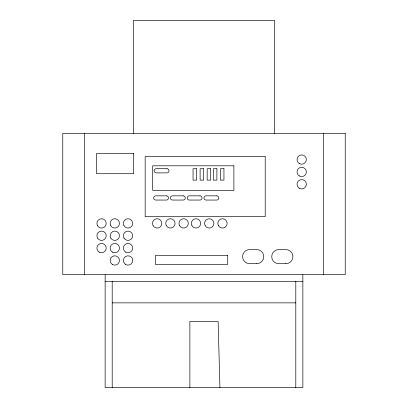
<?xml version="1.0" encoding="UTF-8"?>
<svg xmlns="http://www.w3.org/2000/svg" width="408" height="408" viewBox="0 0 408 408"><rect width="100%" height="100%" fill="white"/><g stroke="black" fill="none" stroke-linecap="round" stroke-linejoin="round"><path stroke-width="0.61" d="M105.136 281.678L302.864 281.678M112.2 302.864L295.8 302.864M219.932 387.6L218.122 321.397L189.878 321.397L189.878 387.6M323.304 133.385L323.304 274.615M302.864 274.615L302.864 387.6L105.136 387.6L105.136 274.615M295.8 281.219L295.8 387.6M274.615 133.385L274.615 20.4L133.385 20.4L133.385 133.385M112.2 281.204L112.2 387.6M84.696 133.385L84.696 274.615M256.265 263.69L249.665 263.706A7.064 7.064 0 0 1 242.602 256.647A7.064 7.064 0 0 1 249.665 249.584L257.188 249.599A7.064 7.064 0 0 1 263.772 257.106A7.064 7.064 0 0 1 256.265 263.69M285.396 263.69L278.791 263.706A7.064 7.064 0 0 1 271.733 256.647A7.064 7.064 0 0 1 278.791 249.584L286.314 249.599A7.064 7.064 0 0 1 292.903 257.106A7.064 7.064 0 0 1 285.396 263.69M345.229 133.385L62.771 133.385L62.771 274.615L345.229 274.615L345.229 133.385M133.656 153.403L96.584 153.403L96.584 173.706L133.656 173.706L133.656 153.403M265.21 156.641L145.166 156.641L145.166 216.663L265.21 216.663L265.21 156.641M233.881 165.806L152.674 165.806L152.674 190.352L233.881 190.352L233.881 165.806M166.964 168.677L156.182 168.672A2.117 2.106 0 0 0 154.137 170.85A2.117 2.106 0 0 0 156.33 172.88L166.775 172.88A2.117 2.106 0 0 0 168.983 170.87A2.117 2.106 0 0 0 166.964 168.677M196.585 168.723L193.05 168.723L193.05 180.122L196.585 180.122L196.585 168.723M203.643 168.723L200.114 168.723L200.114 180.122L203.643 180.122L203.643 168.723M210.707 168.723L207.177 168.723L207.177 180.122L210.707 180.122L210.707 168.723M216.888 168.723L213.353 168.723L213.353 180.122L216.888 180.122L216.888 168.723M223.946 168.723L220.417 168.723L220.417 180.122L223.946 180.122L223.946 168.723M166.474 195.845L155.693 195.845A2.117 2.106 0 0 0 153.648 198.023A2.117 2.106 0 0 0 155.841 200.053L166.286 200.053A2.117 2.106 0 0 0 168.494 198.043A2.117 2.106 0 0 0 166.474 195.845M183.243 195.845L172.462 195.845A2.117 2.106 0 0 0 170.422 198.023A2.117 2.106 0 0 0 172.615 200.053L183.054 200.053A2.117 2.106 0 0 0 185.268 198.043A2.117 2.106 0 0 0 183.243 195.845M200.017 195.845L189.236 195.845A2.117 2.106 0 0 0 187.19 198.023A2.117 2.106 0 0 0 189.383 200.053L199.828 200.053A2.117 2.106 0 0 0 202.036 198.043A2.117 2.106 0 0 0 200.017 195.845M216.786 195.845L206.004 195.845A2.117 2.106 0 0 0 203.964 198.023A2.117 2.106 0 0 0 206.152 200.053L216.597 200.053A2.117 2.106 0 0 0 218.81 198.043A2.117 2.106 0 0 0 216.786 195.845M227.73 255.515L155.351 255.515L155.351 264.343L227.73 264.343L227.73 255.515M97.517 225.726A4.661 4.661 0 0 0 105.59 225.726A4.661 4.661 0 0 0 101.556 218.734A4.661 4.661 0 0 0 97.517 225.726M124.001 225.726A4.661 4.661 0 0 0 132.07 225.726A4.661 4.661 0 0 0 128.036 218.734A4.661 4.661 0 0 0 124.001 225.726M110.757 225.726A4.661 4.661 0 0 0 118.83 225.726A4.661 4.661 0 0 0 114.796 218.734A4.661 4.661 0 0 0 110.757 225.726M299.37 163.598A4.661 4.661 0 0 0 306.362 159.559A4.661 4.661 0 0 0 299.37 155.524A4.661 4.661 0 0 0 299.37 163.598M299.37 175.955A4.661 4.661 0 0 0 306.362 171.916A4.661 4.661 0 0 0 299.37 167.882A4.661 4.661 0 0 0 299.37 175.955M299.37 188.312A4.661 4.661 0 0 0 306.362 184.278A4.661 4.661 0 0 0 299.37 180.239A4.661 4.661 0 0 0 299.37 188.312M112.465 264.506A4.661 4.661 0 0 0 119.457 260.467A4.661 4.661 0 0 0 112.465 256.433A4.661 4.661 0 0 0 112.465 264.506M125.705 264.506A4.661 4.661 0 0 0 132.697 260.467A4.661 4.661 0 0 0 125.705 256.433A4.661 4.661 0 0 0 125.705 264.506M205.209 225.726A4.661 4.661 0 0 0 213.282 225.726A4.661 4.661 0 0 0 209.243 218.734A4.661 4.661 0 0 0 205.209 225.726M218.448 225.726A4.661 4.661 0 0 0 226.522 225.726A4.661 4.661 0 0 0 222.482 218.734A4.661 4.661 0 0 0 218.448 225.726M191.969 225.726A4.661 4.661 0 0 0 200.037 225.726A4.661 4.661 0 0 0 196.003 218.734A4.661 4.661 0 0 0 191.969 225.726M179.607 225.726A4.661 4.661 0 0 0 187.68 225.726A4.661 4.661 0 0 0 183.646 218.734A4.661 4.661 0 0 0 179.607 225.726M153.127 225.726A4.661 4.661 0 0 0 161.201 225.726A4.661 4.661 0 0 0 157.167 218.734A4.661 4.661 0 0 0 153.127 225.726M166.367 225.726A4.661 4.661 0 0 0 174.44 225.726A4.661 4.661 0 0 0 170.406 218.734A4.661 4.661 0 0 0 166.367 225.726M125.705 252.149A4.661 4.661 0 0 0 132.697 248.11A4.661 4.661 0 0 0 125.705 244.076A4.661 4.661 0 0 0 125.705 252.149M112.465 252.149A4.661 4.661 0 0 0 119.457 248.11A4.661 4.661 0 0 0 112.465 244.076A4.661 4.661 0 0 0 112.465 252.149M99.226 252.149A4.661 4.661 0 0 0 106.218 248.11A4.661 4.661 0 0 0 99.226 244.076A4.661 4.661 0 0 0 99.226 252.149M124.001 238.083A4.661 4.661 0 0 0 132.07 238.083A4.661 4.661 0 0 0 128.036 231.091A4.661 4.661 0 0 0 124.001 238.083M110.757 238.083A4.661 4.661 0 0 0 118.83 238.083A4.661 4.661 0 0 0 114.796 231.091A4.661 4.661 0 0 0 110.757 238.083M97.517 238.083A4.661 4.661 0 0 0 105.59 238.083A4.661 4.661 0 0 0 101.556 231.091A4.661 4.661 0 0 0 97.517 238.083"/></g></svg>
